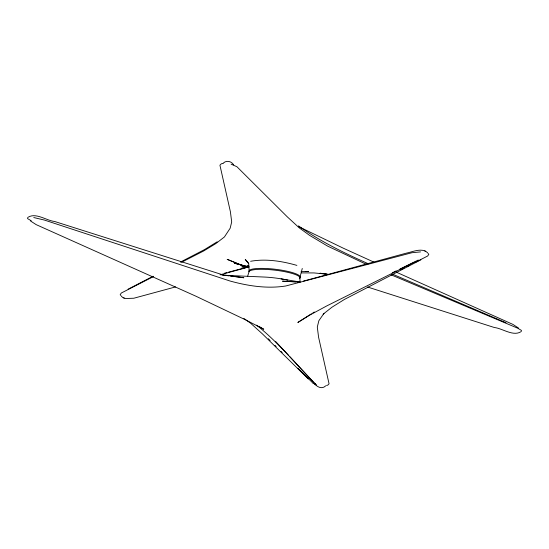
<?xml version="1.0" encoding="UTF-8"?>
<svg xmlns="http://www.w3.org/2000/svg" width="549" height="549" viewBox="0 0 549 549"><rect width="100%" height="100%" fill="white"/><g stroke="black" fill="none" stroke-linecap="round" stroke-linejoin="round"><path stroke-width="0.82" d="M302.266 268.475L299.898 277.554A25.741 4.824 6.7 0 0 274.624 269.188A25.741 4.824 6.7 0 0 249.191 271.782L248.711 263.712L245.252 259.478L248.395 262.909M247.688 276.099L249.102 271.446A25.741 4.824 6.7 0 1 277.856 270.54A25.741 4.824 6.7 0 1 299.788 278.487M323.972 313.369L318.852 320.733L317.301 327.046L318.578 337.203L329.064 383.799L327.712 385.192L326.545 385.432M27.958 217.342C35.815 212.202 46.644 220.705 54.619 221.48L224.019 275.227L220.334 274.548M521.042 331.658C513.185 336.798 502.356 328.302 494.381 327.52L367.501 286.997M323.162 314.158L331.967 307.207L344.436 299.431L420.884 259.828M217.171 241.807L204.564 249.569L180.34 262.12M311.413 313.815L297.826 322.469L309.835 315.051L326.682 305.958L414.591 262.141M312.848 312.903L314.275 311.99M223.23 163.177C226.36 159.958 231.445 161.2 233.709 164.865M325.763 385.823C322.133 389.57 316.601 387.1 314.282 383.072C295.486 363.356 277.993 342.233 256.658 325.152M128.116 289.172L153.096 276.236M153.473 276.579L121.315 293.015L120.162 294.724L120.972 295.547M181.499 262.285L203.466 251.078L215.805 243.605L224.411 236.969L230.141 228.267L231.692 221.954L230.408 211.797L219.929 165.201L221.281 163.808L223.024 163.444M400.825 269.724L403.858 268.173M407.639 266.244L409.156 265.469M415.216 262.381L427.685 255.992L428.838 254.276L428.028 253.453M392.247 272.819L396.097 270.918M399.905 269.051L418.283 260.013M175.563 286.914L133.819 298.231L125.543 298.512L122.866 297.599L121.336 296.199M220.039 274.829L245.568 267.891M303.432 281.109L406.377 253.137C412.67 251.895 422.078 247.325 427.664 252.801M224.383 273.244L226.861 272.592M228.514 272.16L247.496 267.143M250.605 261.283C265.977 258.545 282.021 261.118 296.892 265.393M301.085 271.618L308.593 271.426L305.299 271.467M420.527 251.902L411.949 252.725L285.768 285.981C267.164 288.946 248.073 285.974 230.065 281.026L44.476 220.08L33.757 217.541M301.476 272.894L314.055 272.935L327.19 274.184M247.311 266.938L241.8 266.883L248.635 267.143M224.658 275.31L263.211 277.005A28.013 5.25 6.7 0 1 270.06 277.423A28.013 5.25 6.7 0 1 287.861 280.196M295.849 281.918L282.495 281.184L300.07 282.014L299.809 277.218M297.524 282.008L300.029 282.145M320.04 273.148L327.307 274.445M226.325 275.523L228.83 275.838M230.498 276.051L243.859 277.753L220.533 274.507M244.737 266.622L248.875 267.246M281.081 278.871L297.901 281.658M248.869 266.958L234.32 263.225L248.745 266.821M324.281 273.69L329.297 274.582M231.108 164.165L236.9 166.711L287.305 216.855L299.377 227.965L309.526 235.322L327.678 246.144L366.204 264.261M424.754 250.838L425.345 251.085M123.655 297.915L124.246 298.162M391.128 274.829L517.776 328.233L521.351 330.361L521.55 331.129M392.858 274.294L505.993 322.743M374.274 262.285L343.2 248.148L298.587 226.6M396.186 272.098L512.8 324.349L518.482 328.021M368.557 263.877C344.244 253.048 320.136 241.395 298.464 225.852M312.326 382.825L315.627 384.485M315.874 384.341L314.536 383.614L316.238 385.048L289.975 356.884M31.224 220.767L27.649 218.639L27.45 217.871M258.847 326.298L263.74 329.242L245.355 319.751L195.856 296.179L36.2 224.651L30.518 220.979M243.873 318.489L250.529 323.148L262.456 333.929L308.36 378.975M312.093 382.289L297.846 368.146M268.317 338.747L270.122 340.545M274.946 345.348L276.147 346.543M280.971 351.346L282.172 352.547M275.571 341.416L288.246 355.025M248.834 266.19L247.194 265.86L248.862 266.203M242.61 265.613L227.245 259.368L242.61 265.613"/></g></svg>
